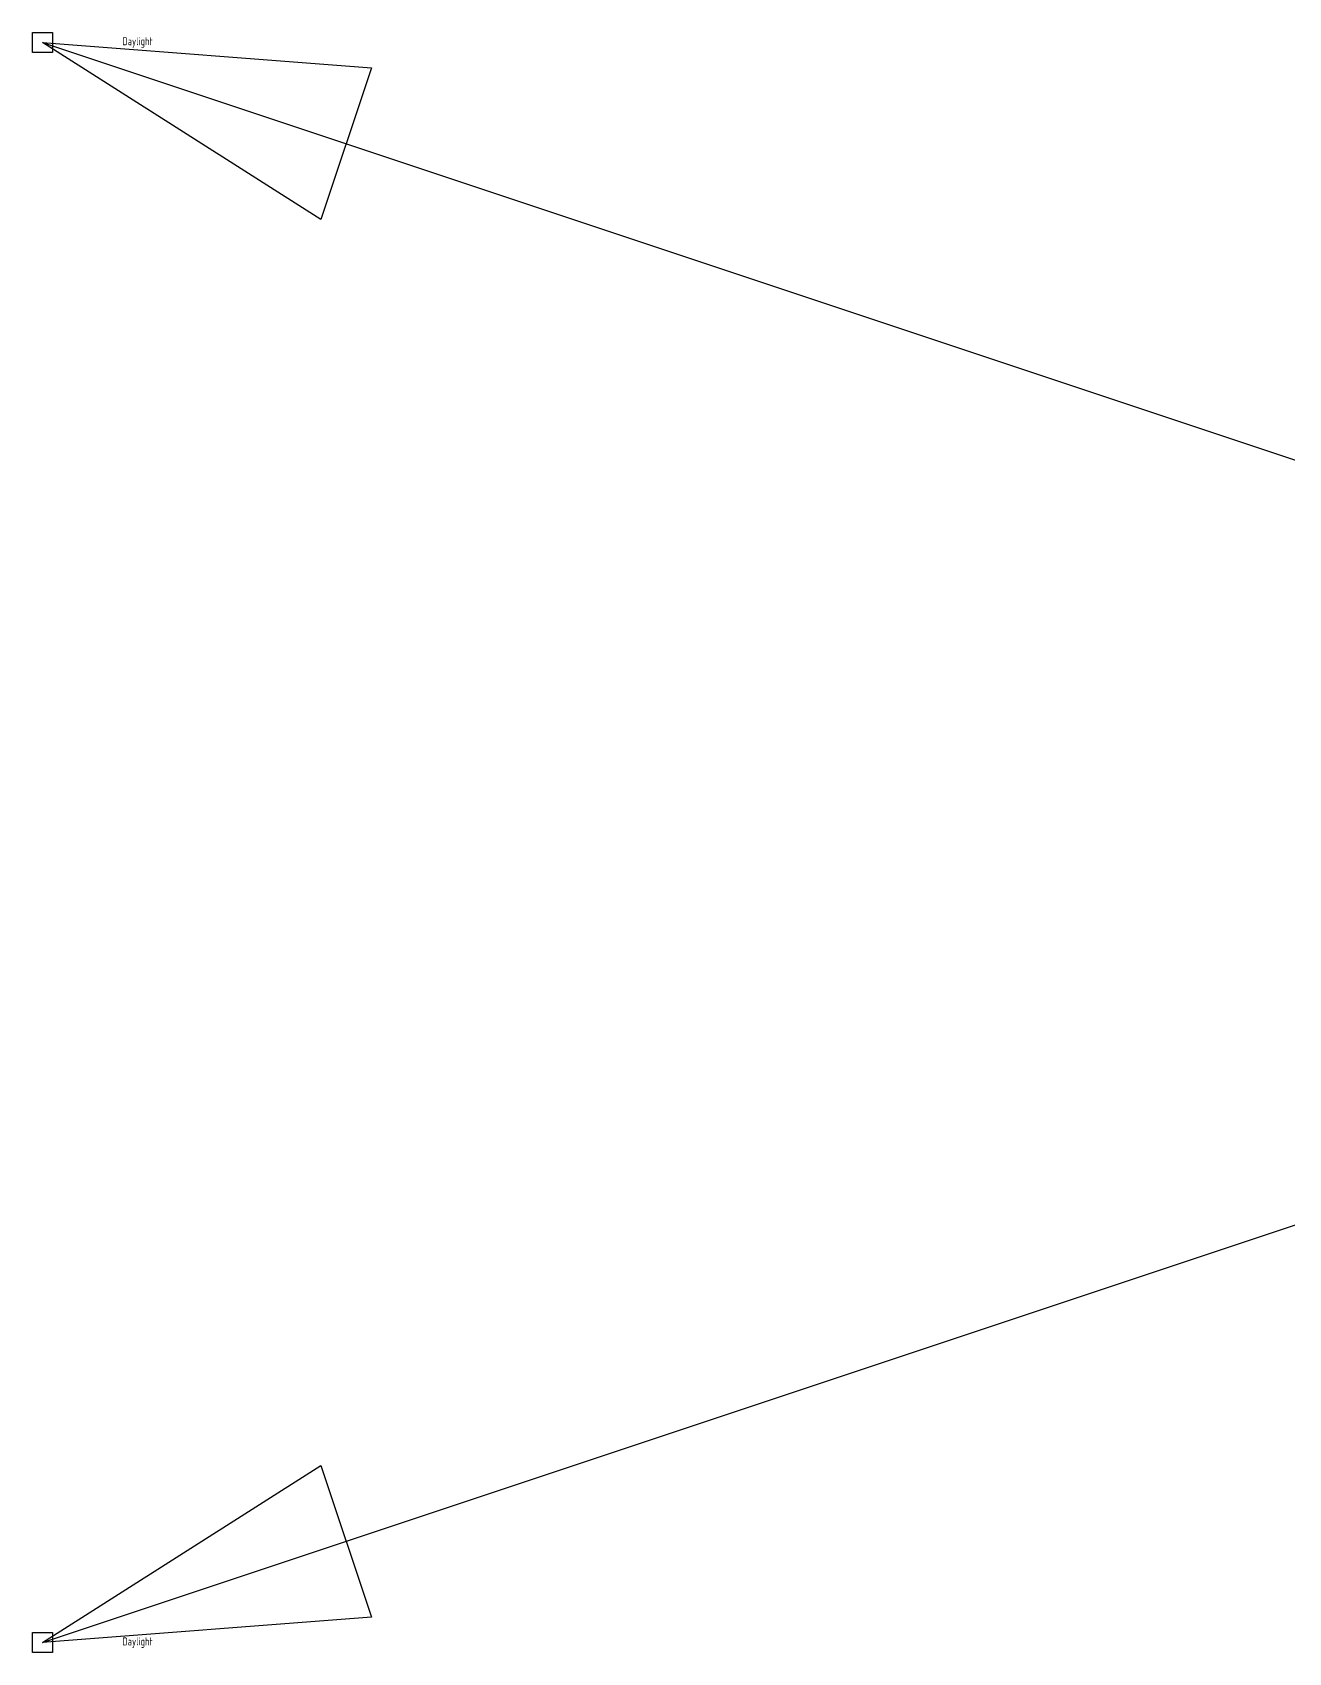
# Model space of a CAD drawing. Header units: metres. Extents: x 3 to 509016, y 4 to 6969473.
# Drawn here: x 508066.649 to 508068.219, y 6966951.006 to 6966953.031 of the extents above; entities that cross this region are included whole.
import ezdxf

# ---------------------------------------------------------------- set-up
doc = ezdxf.new("R2010")
doc.units = ezdxf.units.M
doc.layers.add('CORRIDORS', color=7, linetype='Continuous')
doc.layers.add('XREF', color=7, linetype='Continuous')
doc.styles.add('_NE 2.5 TXT', font='ISOCP.shx', dxfattribs={"width": 0.85, "height": 2.5})

# ---------------------------------------------------------------- blocks, each defined once
blk = doc.blocks.new('XD_DESIGN_1')
at = {"layer": 'CORRIDORS', "color": 7, "linetype": 'Continuous', "lineweight": -3}
for p in [(508066.6614, 6966953.0182, 13.914), (508066.6614, 6966951.0182, 13.914)]:
    blk.add_line(p, (508069.6614, 6966952.0182, 13.914), dxfattribs=at)
at = {"layer": 'CORRIDORS', "color": 8, "linetype": 'Continuous', "lineweight": -3, "elevation": 13.914}
for points in [[(508066.6489, 6966953.0057), (508066.6489, 6966953.0307), (508066.6739, 6966953.0307), (508066.6739, 6966953.0057), (508066.6489, 6966953.0057)], [(508066.6489, 6966951.0057), (508066.6489, 6966951.0307), (508066.6739, 6966951.0307), (508066.6739, 6966951.0057), (508066.6489, 6966951.0057)]]:
    blk.add_lwpolyline(points, dxfattribs=at)
at = {"layer": 'CORRIDORS', "color": 7, "linetype": 'Continuous', "lineweight": -3, "elevation": 13.914}
for points in [[(508066.6614, 6966953.0182), (508067.0725, 6966952.9866), (508067.0092, 6966952.7969), (508066.6614, 6966953.0182)], [(508066.6614, 6966951.0182), (508067.0092, 6966951.2396), (508067.0725, 6966951.0499), (508066.6614, 6966951.0182)]]:
    blk.add_lwpolyline(points, close=True, dxfattribs=at)
at = {"layer": 'CORRIDORS', "color": 7, "linetype": 'Continuous', "lineweight": -3, "char_height": 0.01, "attachment_point": 4, "style": '_NE 2.5 TXT'}
for insert in [(508066.7614, 6966953.0182, 13.914), (508066.7614, 6966951.0182, 13.914)]:
    blk.add_mtext('Daylight', dxfattribs=dict(at, insert=insert))
blk = doc.blocks.new('XD_DESIGN_2')
at = {"layer": 'CORRIDORS', "color": 7, "linetype": 'Continuous', "lineweight": -3}
for p in [(508066.6614, 6966953.0182, 13.914), (508066.6614, 6966951.0182, 13.914)]:
    blk.add_line(p, (508069.6614, 6966952.0182, 13.914), dxfattribs=at)
at = {"layer": 'CORRIDORS', "color": 8, "linetype": 'Continuous', "lineweight": -3, "elevation": 13.914}
for points in [[(508066.6489, 6966953.0057), (508066.6489, 6966953.0307), (508066.6739, 6966953.0307), (508066.6739, 6966953.0057), (508066.6489, 6966953.0057)], [(508066.6489, 6966951.0057), (508066.6489, 6966951.0307), (508066.6739, 6966951.0307), (508066.6739, 6966951.0057), (508066.6489, 6966951.0057)]]:
    blk.add_lwpolyline(points, dxfattribs=at)
at = {"layer": 'CORRIDORS', "color": 7, "linetype": 'Continuous', "lineweight": -3, "elevation": 13.914}
for points in [[(508066.6614, 6966953.0182), (508067.0725, 6966952.9866), (508067.0092, 6966952.7969), (508066.6614, 6966953.0182)], [(508066.6614, 6966951.0182), (508067.0092, 6966951.2396), (508067.0725, 6966951.0499), (508066.6614, 6966951.0182)]]:
    blk.add_lwpolyline(points, close=True, dxfattribs=at)
at = {"layer": 'CORRIDORS', "color": 7, "linetype": 'Continuous', "lineweight": -3, "char_height": 0.01, "attachment_point": 4, "style": '_NE 2.5 TXT'}
for insert in [(508066.7614, 6966953.0182, 13.914), (508066.7614, 6966951.0182, 13.914)]:
    blk.add_mtext('Daylight', dxfattribs=dict(at, insert=insert))

msp = doc.modelspace()

# ---------------------------------------------------------------- block references
msp.add_blockref('XD_DESIGN_1', (0, 0))

# ---------------------------------------------------------------- next in the draw order: block references
at = {"layer": 'XREF'}
msp.add_blockref('XD_DESIGN_2', (0, 0), dxfattribs=at)

doc.saveas('drawing.dxf')
